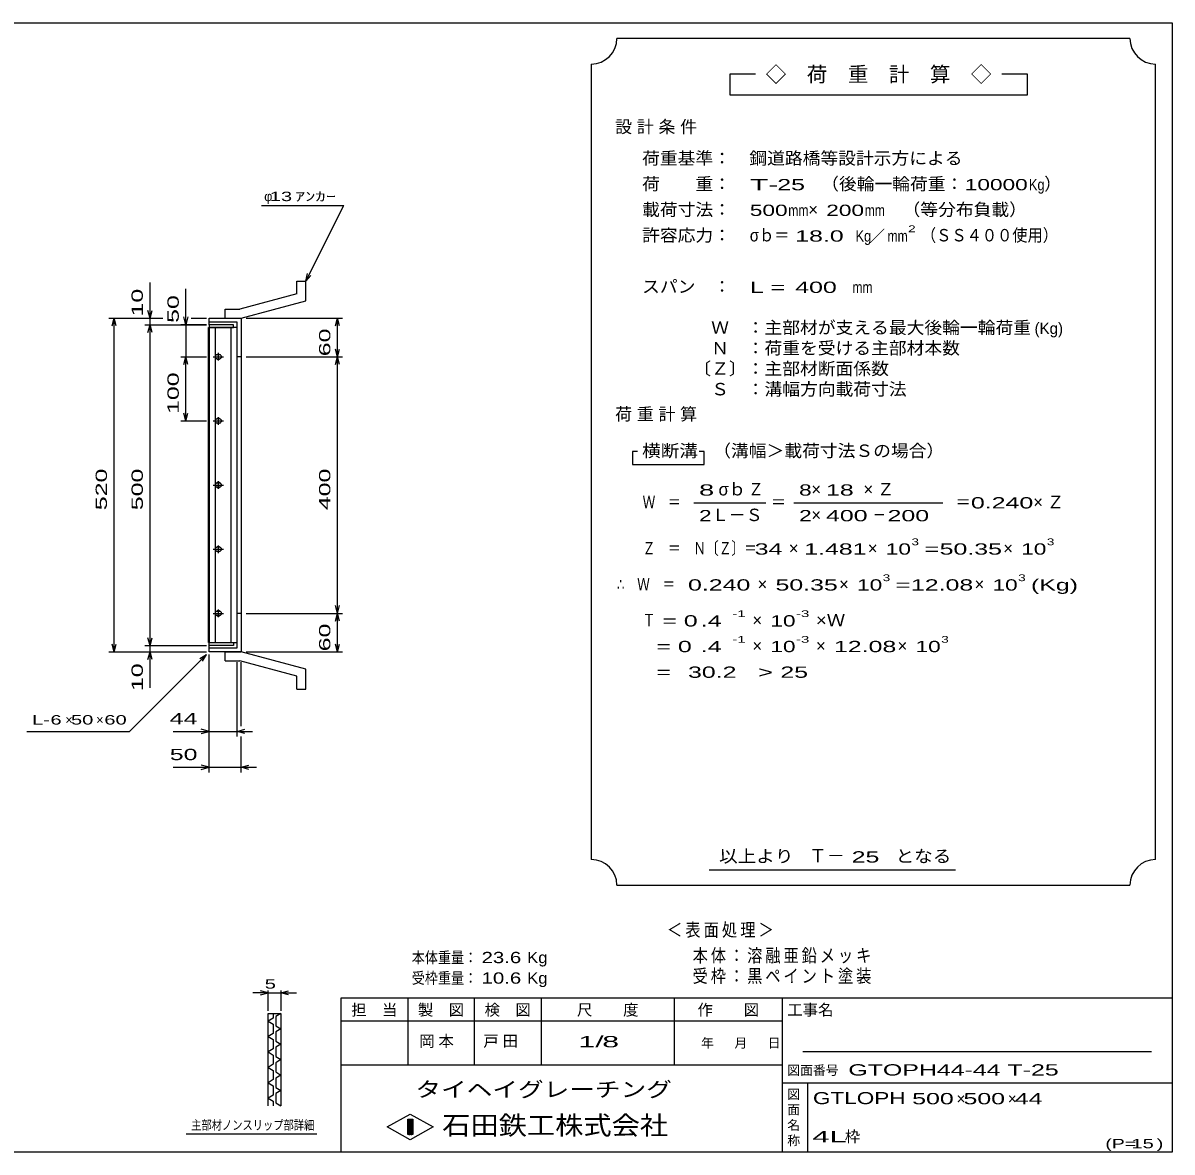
# Model space of a CAD drawing. Units: millimetres, scale not verified. Extents: x -1456 to 1385, y -1026 to 843.
# Drawn here: x -407 to 1385, y -917 to 843 of the extents above; entities that cross this region are included whole.
import ezdxf
from ezdxf.enums import TextEntityAlignment as Align

# ---------------------------------------------------------------- set-up
doc = ezdxf.new("R2010")
doc.units = ezdxf.units.MM
doc.header["$LTSCALE"] = 8
for name, color, linetype, lineweight in [('0_2', 150, 'Continuous', 25), ('16', 3, 'Continuous', 25), ('19', 6, 'Continuous', 25), ('22', 4, 'Continuous', 25), ('24', 2, 'Continuous', 25), ('32', 4, 'Continuous', 25)]:
    doc.layers.add(name, color=color, linetype=linetype, lineweight=lineweight)
doc.styles.add('ベクトル', font='')
doc.styles.get('ベクトル').set_extended_font_data('ベクトル')

msp = doc.modelspace()

# ---------------------------------------------------------------- linework, layer by layer
at = {"layer": '0_2'}
for p, q in [((-1383.2, 842.8), (1384.8, 842.8)), ((1384.8, 842.8), (1384.8, -917.2)), ((1384.8, -677.2), (88.8, -677.2)), ((88.8, -677.2), (88.8, -917.2)), ((192.8, -677.2), (192.8, -781.2)), ((296.8, -781.2), (296.8, -677.2)), ((400.8, -677.2), (400.8, -781.2)), ((608.8, -781.2), (608.8, -677.2)), ((776.8, -677.2), (776.8, -917.2)), ((776.8, -713.2), (88.8, -713.2)), ((1352.8, -761.2), (808.8, -761.2)), ((88.8, -781.2), (776.8, -781.2)), ((776.8, -809.2), (1384.8, -809.2)), ((816.8, -917.2), (816.8, -809.2)), ((160.8, -878), (196.8, -858)), ((196.8, -858), (232.8, -878)), ((196.8, -898), (160.8, -878)), ((192.8, -866), (200.8, -866)), ((192.8, -890), (192.8, -866)), ((192.8, -866), (194.4, -866)), ((194.4, -866), (194.4, -890)), ((196, -890), (196, -866)), ((196, -866), (197.6, -866)), ((232.8, -878), (196.8, -898)), ((197.6, -866), (197.6, -890)), ((199.2, -890), (199.2, -866)), ((199.2, -866), (200.8, -866)), ((200.8, -866), (200.8, -890)), ((200.8, -866), (200.8, -890)), ((200.8, -890), (192.8, -890)), ((194.4, -890), (196, -890)), ((197.6, -890), (199.2, -890)), ((1384.8, -917.2), (-1383.2, -917.2))]:
    msp.add_line(p, q, dxfattribs=at)
at = {"layer": '16'}
for p, q in [((-117.7, -123), (-117.7, 368)), ((-117.7, 368), (-117, 368)), ((-79, 372.5), (-117, 372.5)), ((-117, 372.5), (-117, 368)), ((-117, 368), (-79, 368)), ((-117, 368), (-117, -123)), ((-73, 368), (-117, 368)), ((-107.5, 368), (-107.5, -123)), ((-82.5, -123), (-82.5, 368)), ((-79, 368), (-79, 372.5)), ((-73, -123), (-73, 368)), ((-100.5, 325.5), (-104.5, 325.5)), ((-102.5, 328.5), (-102.5, 316.5)), ((-110.5, 322.5), (-94.5, 322.5)), ((-104.5, 319.5), (-100.5, 319.5)), ((-110.5, 222.5), (-94.5, 222.5)), ((-100.5, 225.5), (-104.5, 225.5)), ((-104.5, 219.5), (-100.5, 219.5)), ((-102.5, 228.5), (-102.5, 216.5)), ((-100.5, 125.5), (-104.5, 125.5)), ((-102.5, 128.5), (-102.5, 116.5)), ((-110.5, 122.5), (-94.5, 122.5)), ((-104.5, 119.5), (-100.5, 119.5)), ((-110.5, 22.5), (-94.5, 22.5)), ((-100.5, 25.5), (-104.5, 25.5)), ((-104.5, 19.5), (-100.5, 19.5)), ((-102.5, 28.5), (-102.5, 16.5)), ((-102.5, -71.5), (-102.5, -83.5)), ((-110.5, -77.5), (-94.5, -77.5)), ((-100.5, -74.5), (-104.5, -74.5)), ((-104.5, -80.5), (-100.5, -80.5)), ((-117, -123), (-117.7, -123)), ((-117, -123), (-79, -123)), ((-117, -127.5), (-117, -123)), ((-117, -123), (-73, -123)), ((-79, -123), (-79, -127.5)), ((-79, -127.5), (-117, -127.5))]:
    msp.add_line(p, q, dxfattribs=at)
for centre, radius, start, end in [((-104.5, 322.5), 3, 90, 270), ((-102.5, 322.5), 4, 46.6, 133.4), ((-100.5, 322.5), 3, 270, 90), ((-102.5, 322.5), 4, 226.6, 313.4), ((-104.5, 222.5), 3, 90, 270), ((-102.5, 222.5), 4, 46.6, 133.4), ((-102.5, 222.5), 4, 226.6, 313.4), ((-100.5, 222.5), 3, 270, 90), ((-104.5, 122.5), 3, 90, 270), ((-102.5, 122.5), 4, 46.6, 133.4), ((-100.5, 122.5), 3, 270, 90), ((-102.5, 122.5), 4, 226.6, 313.4), ((-104.5, 22.5), 3, 90, 270), ((-102.5, 22.5), 4, 46.6, 133.4), ((-102.5, 22.5), 4, 226.6, 313.4), ((-100.5, 22.5), 3, 270, 90), ((-104.5, -77.5), 3, 90, 270), ((-102.5, -77.5), 4, 46.6, 133.4), ((-102.5, -77.5), 4, 226.6, 313.4), ((-100.5, -77.5), 3, 270, 90)]:
    msp.add_arc(centre, radius, start, end, dxfattribs=at)
at = {"layer": '19'}
for p, q in [((20, 440.5), (34, 440.5)), ((20, 420.5), (20, 440.5)), ((34, 409.5), (34, 440.5)), ((20, 420.5), (-69, 396.5)), ((-92, 396.5), (-69, 396.5)), ((-92, 382.5), (-92, 396.5)), ((-67, 382.5), (34, 409.5)), ((-117, 372.5), (-117, 382.5)), ((-117, 382.5), (-68, 382.5)), ((-73, 376.5), (-117, 376.5)), ((-92, 382.5), (-67, 382.5)), ((-73, -131.5), (-73, 376.5)), ((-68, 382.5), (-67, 381.5)), ((-67, 381.5), (-67, -136.5)), ((-67, 322.5), (-73, 322.5)), ((-67, -77.5), (-73, -77.5)), ((-117, -137.5), (-117, -127.5)), ((-117, -131.5), (-73, -131.5)), ((-68, -137.5), (-117, -137.5)), ((-92, -137.5), (-67, -137.5)), ((-92, -151.5), (-92, -137.5)), ((-67, -136.5), (-68, -137.5)), ((34, -164.5), (-67, -137.5)), ((-92, -151.5), (-69, -151.5)), ((20, -175.5), (-69, -151.5)), ((20, -195.5), (20, -175.5)), ((34, -195.5), (34, -164.5)), ((20, -195.5), (34, -195.5))]:
    msp.add_line(p, q, dxfattribs=at)
at = {"layer": '22'}
for p, q in [((-35, 558.5), (93, 558.5)), ((34, 440.5), (93, 558.5)), ((34, 440.5), (36.4, 452.2)), ((34, 440.5), (42, 449.3)), ((-209, 382.5), (-209, 438.5)), ((-153, 372.5), (-153, 428.5)), ((-209, 382.5), (-212.2, 394.5)), ((-209, 382.5), (-205.8, 394.5)), ((-273, 382.5), (-189, 382.5)), ((-268.2, 370.5), (-265, 382.5)), ((-261.8, 370.5), (-265, 382.5)), ((-265, -137.5), (-265, 382.5)), ((-217, 382.5), (-189, 382.5)), ((-209, 372.5), (-209, 382.5)), ((-153, 372.5), (-156.2, 384.5)), ((-149.8, 384.5), (-153, 372.5)), ((-145, 382.5), (-121, 382.5)), ((-145, 382.5), (-121, 382.5)), ((-59, 382.5), (91.4, 382.5)), ((80.2, 370.5), (83.4, 382.5)), ((86.6, 370.5), (83.4, 382.5)), ((83.4, 322.5), (83.4, 382.5)), ((-217, 372.5), (-121, 372.5)), ((-212.2, 360.5), (-209, 372.5)), ((-205.8, 360.5), (-209, 372.5)), ((-209, -127.5), (-209, 372.5)), ((-121, 372.5), (-161, 372.5)), ((-153, 372.5), (-153, 322.5)), ((83.4, 322.5), (80.2, 334.5)), ((83.4, 322.5), (86.6, 334.5)), ((-161, 322.5), (-121, 322.5)), ((-156.2, 310.5), (-153, 322.5)), ((-149.8, 310.5), (-153, 322.5)), ((-153, 222.5), (-153, 322.5)), ((-59, 322.5), (91.4, 322.5)), ((80.2, 310.5), (83.4, 322.5)), ((86.6, 310.5), (83.4, 322.5)), ((83.4, -77.5), (83.4, 322.5)), ((-153, 222.5), (-156.2, 234.5)), ((-153, 222.5), (-149.8, 234.5)), ((-161, 222.5), (-121, 222.5)), ((83.4, -77.5), (80.2, -65.5)), ((83.4, -77.5), (86.6, -65.5)), ((-59, -77.5), (91.4, -77.5)), ((80.2, -89.5), (83.4, -77.5)), ((86.6, -89.5), (83.4, -77.5)), ((83.4, -137.5), (83.4, -77.5)), ((-209, -127.5), (-212.2, -115.5)), ((-209, -127.5), (-205.8, -115.5)), ((-273, -137.5), (-121, -137.5)), ((-265, -137.5), (-268.2, -125.5)), ((-265, -137.5), (-261.8, -125.5)), ((-241, -261.5), (-121, -141.5)), ((-217, -127.5), (-121, -127.5)), ((-217, -137.5), (-121, -137.5)), ((-212.2, -149.5), (-209, -137.5)), ((-209, -137.5), (-209, -127.5)), ((-205.8, -149.5), (-209, -137.5)), ((-209, -193.5), (-209, -137.5)), ((-131.4, -147.9), (-121, -141.5)), ((-127.4, -151.9), (-121, -141.5)), ((-117, -269.5), (-117, -141.5)), ((-117, -325.5), (-117, -141.5)), ((-59, -137.5), (91.4, -137.5)), ((83.4, -137.5), (80.2, -125.5)), ((83.4, -137.5), (86.6, -125.5)), ((-73, -269.5), (-73, -153.7)), ((-67, -253.5), (-67, -153.7)), ((-401, -261.5), (-241, -261.5)), ((-173, -261.5), (-117, -261.5)), ((-117, -261.5), (-129, -258.3)), ((-129, -264.7), (-117, -261.5)), ((-117, -261.5), (-73, -261.5)), ((-73, -261.5), (-61, -258.3)), ((-61, -264.7), (-73, -261.5)), ((-73, -261.5), (-49, -261.5)), ((-67, -325.5), (-67, -269.5)), ((-173, -317.5), (-117, -317.5)), ((-117, -317.5), (-129, -314.3)), ((-129, -320.7), (-117, -317.5)), ((-117, -317.5), (-67, -317.5)), ((-67, -317.5), (-55, -314.3)), ((-55, -320.7), (-67, -317.5)), ((-67, -317.5), (-43, -317.5))]:
    msp.add_line(p, q, dxfattribs=at)
at = {"layer": '24', "color": 4}
for p, q in [((1319.2, 818.8), (519.2, 818.8)), ((479.2, 778.8), (479.2, -461.2)), ((1359.2, -461.2), (1359.2, 778.8)), ((735.2, 762.8), (695.2, 762.8)), ((695.2, 762.8), (695.2, 730.8)), ((1159.2, 762.8), (1119.2, 762.8)), ((1159.2, 730.8), (1159.2, 762.8)), ((695.2, 730.8), (1159.2, 730.8)), ((551.2, 174.8), (543.2, 174.8)), ((543.2, 174.8), (543.2, 154.8)), ((655.2, 174.8), (647.2, 174.8)), ((655.2, 154.8), (655.2, 174.8)), ((543.2, 154.8), (655.2, 154.8)), ((639.2, 94.8), (751.2, 94.8)), ((795.2, 94.8), (1027.2, 94.8)), ((663.2, -477.2), (1047.2, -477.2)), ((519.2, -501.2), (1319.2, -501.2))]:
    msp.add_line(p, q, dxfattribs=at)
for centre, start, end in [((479.2, 818.8), 270, 0), ((1359.2, 818.8), 180, 270), ((479.2, -501.2), 0, 90), ((1359.2, -501.2), 90, 180)]:
    msp.add_arc(centre, 40, start, end, dxfattribs=at)
at = {"layer": '32'}
for p, q in [((-24.8, -669.2), (-48.8, -669.2)), ((-24.8, -669.2), (-36.8, -666)), ((-36.8, -672.4), (-24.8, -669.2)), ((-24.8, -697.2), (-24.8, -665.2)), ((-24.8, -669.2), (-4.8, -669.2)), ((-4.8, -665.2), (-4.8, -697.2)), ((-4.8, -669.2), (7.2, -666)), ((7.2, -672.4), (-4.8, -669.2)), ((-4.8, -669.2), (19.2, -669.2)), ((-24.8, -701.2), (-4.8, -701.2)), ((-24.8, -845.2), (-24.8, -701.2)), ((-16.8, -708.4), (-24.8, -713.2)), ((-24.8, -713.2), (-16.8, -718)), ((-16.8, -701.2), (-16.8, -708.4)), ((-4.8, -701.2), (-12.8, -706)), ((-12.8, -706), (-12.8, -720.4)), ((-4.8, -701.2), (-4.8, -845.2)), ((-16.8, -732.4), (-24.8, -737.2)), ((-16.8, -718), (-16.8, -732.4)), ((-12.8, -720.4), (-4.8, -725.2)), ((-4.8, -725.2), (-12.8, -730)), ((-12.8, -730), (-12.8, -744.4)), ((-24.8, -737.2), (-16.8, -742)), ((-16.8, -742), (-16.8, -756.4)), ((-12.8, -744.4), (-4.8, -749.2)), ((-4.8, -749.2), (-12.8, -754)), ((-16.8, -756.4), (-24.8, -761.2)), ((-24.8, -761.2), (-16.8, -766)), ((-16.8, -766), (-16.8, -780.4)), ((-12.8, -754), (-12.8, -768.4)), ((-12.8, -768.4), (-4.8, -773.2)), ((-16.8, -780.4), (-24.8, -785.2)), ((-24.8, -785.2), (-16.8, -790)), ((-4.8, -773.2), (-12.8, -778)), ((-12.8, -778), (-12.8, -792.4)), ((-16.8, -804.4), (-24.8, -809.2)), ((-16.8, -790), (-16.8, -804.4)), ((-12.8, -792.4), (-4.8, -797.2)), ((-4.8, -797.2), (-12.8, -802)), ((-12.8, -802), (-12.8, -816.4)), ((-24.8, -809.2), (-16.8, -814)), ((-16.8, -814), (-16.8, -828.4)), ((-12.8, -816.4), (-4.8, -821.2)), ((-4.8, -821.2), (-12.8, -826)), ((-16.8, -828.4), (-24.8, -833.2)), ((-24.8, -833.2), (-16.8, -838)), ((-16.8, -838), (-16.8, -845.2)), ((-12.8, -826), (-12.8, -840.4)), ((-12.8, -840.4), (-4.8, -845.2)), ((51.2, -889.2), (-152.8, -889.2))]:
    msp.add_line(p, q, dxfattribs=at)

# ---------------------------------------------------------------- texts
at = {"layer": '0_2', "style": 'ベクトル'}
for s, height, p in [('担\u3000当', 17.6, (104.8, -695.6)), ('製\u3000図', 17.6, (208.8, -695.6)), ('検\u3000図', 17.6, (312.8, -695.6)), ('尺\u3000\u3000度', 17.6, (456.8, -695.6)), ('作\u3000\u3000図', 17.6, (644.8, -695.6)), ('工事名', 17.6, (784.8, -695.6)), ('年', 14.7, (650.4, -747.2)), ('月', 14.7, (702.4, -747.2)), ('日', 14.7, (754.4, -747.2)), ('図面番号', 14.66, (784.8, -789.6)), ('図', 14.7, (784.8, -827.2)), ('面', 14.7, (784.8, -851.2)), ('名', 14.7, (784.8, -875.2)), ('称', 14.7, (784.8, -899.2))]:
    msp.add_text(s, height=height, dxfattribs=at).set_placement(p, align=Align.MIDDLE_LEFT)
at = {"layer": '0_2', "color": 222, "style": 'ベクトル'}
for s, height, width, p in [('タイヘイグレーチング', 23.46, 1.25, (204.8, -819.6)), ('石田鉄工株式会社', 29.33, 1.1, (246.8, -875.6))]:
    msp.add_text(s, height=height, dxfattribs=dict(at, width=width)).set_placement(p, align=Align.MIDDLE_LEFT)
at = {"layer": '22', "color": 2, "style": 'ベクトル'}
for s, height, p in [('φ', 14.7, (-31, 572.5)), ('×', 14.7, (-341, -243.5)), ('×', 14.7, (-293, -243.5)), ('×', 17.6, (1048.8, -834)), ('×', 17.6, (1128.8, -834)), ('枠', 17.6, (874.4, -893.2))]:
    msp.add_text(s, height=height, dxfattribs=at).set_placement(p, align=Align.MIDDLE_LEFT)
for s, height, width, p in [(' 13 ', 14.66, 1.6, (-31, 572.5)), ('ｱﾝｶｰ', 14.66, 1.6, (17, 572.5)), (' 44 ', 17.6, 1.65, (-189, -241.5)), ('L-', 14.66, 1.6, (-393, -243.5)), (' 6 ', 14.66, 1.6, (-373, -243.5)), (' 50 ', 14.66, 1.6, (-341, -243.5)), (' 60 ', 14.66, 1.6, (-289, -243.5)), (' 50 ', 17.6, 1.65, (-189, -297.5)), ('本体重量：', 17.6, 0.85, (199.2, -614)), (' 23.6', 17.6, 1.35, (299.2, -614)), ('Kg', 17.6, 1.1, (379.2, -614)), ('受枠重量：', 17.6, 0.85, (199.2, -646)), (' 10.6', 17.6, 1.35, (299.2, -646)), ('Kg', 17.6, 1.1, (379.2, -646)), ('1/', 17.6, 2, (459.2, -745.2)), (' 8 ', 17.6, 2, (483.2, -745.2)), ('GTOPH44-44 T-25           ', 17.6, 1.65, (880, -789.2)), ('GTLOPH', 18.77, 1.4, (824.8, -833.2)), (' 500 ', 17.6, 1.65, (968.8, -834)), (' 500 ', 17.6, 1.65, (1048.8, -834)), (' 44 ', 17.6, 1.65, (1128.8, -834)), ('4L', 17.6, 2.05, (824, -893.2)), ('(P=', 14.66, 1.55, (1280.8, -904)), (')', 14.7, 1.6, (1360.8, -904)), (' 15 ', 14.66, 1.6, (1312.8, -904))]:
    msp.add_text(s, height=height, dxfattribs=dict(at, width=width)).set_placement(p, align=Align.MIDDLE_LEFT)
at = {"layer": '22', "color": 2, "style": 'ベクトル', "width": 1.65}
for s, p in [(' 10 ', (-229, 374.5)), (' 50 ', (-173, 364.5)), (' 60 ', (63.4, 312.5)), (' 100 ', (-173, 222.5)), (' 520 ', (-285, 72.5)), (' 500 ', (-229, 72.5)), (' 400 ', (63.4, 72.5)), (' 60 ', (63.4, -147.5)), (' 10 ', (-229, -209.5))]:
    msp.add_text(s, height=17.6, rotation=90, dxfattribs=at).set_placement(p, align=Align.MIDDLE_LEFT)
at = {"layer": '22', "color": 2, "attachment_point": 4, "style": 'ベクトル'}
for s, insert, char_height in [('\\T1.2;\\W0.85;＜表面処理＞', (597.2, -572), 20.53), ('\\T1.19;\\W0.85;本体：溶融亜鉛メッキ', (637.2, -612), 20.53), ('\\T1.19;\\W0.85;受枠：黒ペイント塗装', (637.2, -644), 20.53), ('\\T1.25;岡本\u3000', (210.8, -745.2), 17.6), ('\\T1.25;戸田\u3000', (310.8, -745.2), 17.6)]:
    msp.add_mtext(s, dxfattribs=dict(at, insert=insert, char_height=char_height))
at = {"layer": '24', "style": 'ベクトル'}
for s, height, p in [('◇\u3000荷\u3000重\u3000計\u3000算\u3000◇', 23.46, (751.2, 762.8)), ('）', 19.4, (1185.6, 592)), ('×', 19.4, (817.6, 552)), ('／', 17.6, (913.2, 510.8)), ('(Kg)', 17.6, (1170.4, 366.8)), ('σｂ', 19.35, (677.6, 116)), ('×', 19.4, (822.4, 116)), ('Ｌ－Ｓ', 19.35, (667.2, 76)), ('×', 19.4, (822.4, 76)), ('×', 19.4, (787.2, 24)), ('×', 19.4, (910.4, 24)), ('×', 19.4, (1121.6, 24)), ('×', 19.4, (738.4, -32)), ('×', 19.4, (865.6, -32)), ('×', 19.4, (1076.8, -32)), ('×', 19.4, (730.4, -88)), ('×', 19.4, (730.4, -128)), ('×', 19.4, (829.6, -128)), ('×', 19.4, (956.8, -128)), ('Ｔ－', 20.53, (818.4, -455.2))]:
    msp.add_text(s, height=height, dxfattribs=at).set_placement(p, align=Align.MIDDLE_LEFT)
for s, height, width, p in [('荷重基準：\u3000', 19.35, 1.05, (558.4, 632)), ('鋼道路橋等設計示方による', 19.35, 1.05, (725.6, 632)), ('荷\u3000\u3000重：\u3000', 19.35, 1.05, (558.4, 592)), ('T-', 17.6, 2, (726.4, 590.8)), (' 25 ', 17.6, 1.65, (758.4, 590.8)), ('（後輪一輪荷重：', 19.35, 1.05, (837.6, 592)), ('10000', 17.6, 1.5, (1061.6, 590.8)), ('Kg', 17.6, 0.85, (1161.6, 590.8)), ('載荷寸法：\u3000', 19.35, 1.05, (558.4, 552)), ('500', 17.6, 1.5, (726.4, 550.8)), ('mm', 17.6, 0.8, (786.4, 550.8)), ('200', 17.6, 1.5, (845.6, 550.8)), ('mm', 17.6, 0.8, (905.6, 550.8)), ('\u3000（等分布負載）', 19.35, 1.05, (936.8, 552)), ('許容応力：\u3000', 19.35, 1.05, (558.4, 512)), ('σｂ＝', 19.35, 0.9, (726.4, 512)), (' 18.0', 17.6, 1.65, (786.4, 510.8)), ('2', 10.6, 1.5, (973.2, 522)), ('（ＳＳ４００使用）', 19.35, 0.9, (993.2, 512)), ('Kg', 17.6, 0.85, (891.2, 510.8)), ('mm', 17.6, 0.8, (941.2, 510.8)), ('スパン\u3000：\u3000', 19.35, 1.05, (558.4, 432)), ('L =', 17.6, 1.65, (726.4, 430.8)), (' 400 ', 17.6, 1.65, (786.4, 430.8)), ('mm', 17.6, 0.8, (886.4, 430.8)), ('\u3000Ｗ\u3000：主部材が支える最大後輪一輪荷重', 19.35, 1.05, (638.4, 368)), ('\u3000Ｎ\u3000：荷重を受ける主部材本数', 19.35, 1.05, (638.4, 336)), ('〔Ｚ〕：主部材断面係数', 19.35, 1.05, (638.4, 304)), ('\u3000Ｓ\u3000：溝幅方向載荷寸法', 19.35, 1.05, (638.4, 272)), ('横断溝', 19.35, 1.1, (558.4, 176)), ('\u3000（溝幅＞載荷寸法Ｓの場合）', 19.35, 1.05, (641.6, 176)), ('Ｚ', 19.4, 0.9, (724, 116)), ('8', 17.6, 1.8, (647.2, 114.8)), ('8', 17.6, 1.5, (803.2, 114.8)), (' 18 ', 17.6, 1.65, (834.4, 114.8)), ('Ｗ\u3000＝', 19.35, 0.75, (559.2, 96)), ('＝', 19.4, 0.9, (759.2, 96)), ('＝', 19.4, 0.9, (1047.2, 96)), ('0.240', 17.6, 1.65, (1071.2, 94.8)), ('2', 17.6, 1.5, (647.2, 74.8)), ('2', 17.6, 1.5, (803.2, 74.8)), (' 400 ', 17.6, 1.65, (834.4, 74.8)), ('－', 19.4, 0.75, (918.4, 76)), (' 200 ', 17.6, 1.65, (930.4, 74.8)), ('Ｚ\u3000＝\u3000Ｎ〔Ｚ〕＝', 19.35, 0.75, (559.2, 24)), ('3', 10.6, 1.5, (978.4, 34)), ('3', 10.6, 1.5, (1189.6, 34)), (' 34 ', 17.6, 1.65, (723.2, 22.8)), ('1.481', 17.6, 1.65, (811.2, 22.8)), ('10', 17.6, 1.5, (938.4, 22.8)), ('=', 17.6, 1.7, (998.4, 22.8)), ('50.35', 17.6, 1.65, (1022.4, 22.8)), ('10', 17.6, 1.5, (1149.6, 22.8)), ('3', 10.6, 1.5, (933.6, -22)), ('3', 10.6, 1.5, (1144.8, -22)), ('∴\u3000Ｗ\u3000＝', 19.35, 0.75, (519.2, -32)), (' 0.240', 17.6, 1.65, (619.2, -33.2)), ('50.35', 17.6, 1.65, (766.4, -33.2)), ('10', 17.6, 1.5, (893.6, -33.2)), ('=', 17.6, 1.7, (953.6, -33.2)), ('12.08', 17.6, 1.65, (977.6, -33.2)), ('10', 17.6, 1.5, (1104.8, -33.2)), ('(Kg)', 17.6, 1.65, (1164.8, -33.2)), ('Ｔ', 19.4, 0.75, (559.2, -88)), (' = 0', 17.6, 1.65, (579.2, -89.2)), (' .4 ', 17.6, 1.65, (639.2, -89.2)), ('-1', 10.56, 1.65, (699.2, -78)), ('10', 17.6, 1.5, (758.4, -89.2)), ('-3', 10.56, 1.65, (798.4, -78)), ('×Ｗ', 19.35, 1.1, (829.6, -88)), ('  = 0', 17.6, 1.65, (559.2, -129.2)), (' .4 ', 17.6, 1.65, (639.2, -129.2)), ('-1', 10.56, 1.65, (699.2, -118)), ('10', 17.6, 1.5, (758.4, -129.2)), ('-3', 10.56, 1.65, (798.4, -118)), ('12.08', 17.6, 1.65, (857.6, -129.2)), ('10', 17.6, 1.5, (984.8, -129.2)), ('3', 10.6, 1.5, (1024.8, -118)), (' 30.2', 17.6, 1.65, (619.2, -169.2)), (' 25 ', 17.6, 1.65, (763.2, -169.2)), ('  =', 17.6, 1.65, (559.2, -169.2)), ('>', 17.6, 1.7, (739.2, -169.2)), ('以上より\u3000', 19.35, 1.1, (678.4, -456)), ('となる', 19.35, 1.1, (953.6, -456)), (' 25 ', 17.6, 1.65, (874.4, -457.2))]:
    msp.add_text(s, height=height, dxfattribs=dict(at, width=width)).set_placement(p, align=Align.MIDDLE_LEFT)
at = {"layer": '24', "char_height": 19.35, "attachment_point": 4, "style": 'ベクトル'}
for s, insert in [('\\T1.28;設計条件', (516.4, 680)), ('\\T1.28;荷重計算', (516.4, 232)), ('\\T1.42;×Ｚ', (903.6, 116)), ('\\T1.42;×Ｚ', (1168.4, 96))]:
    msp.add_mtext(s, dxfattribs=dict(at, insert=insert))
at = {"layer": '32', "color": 2, "style": 'ベクトル'}
for s, width, p in [(' 5 ', 1.6, (-38.8, -655.2)), ('主部材ノンスリップ部詳細', 0.8, (-144.8, -875.2))]:
    msp.add_text(s, height=14.66, dxfattribs=dict(at, width=width)).set_placement(p, align=Align.MIDDLE_LEFT)

doc.saveas('drawing.dxf')
